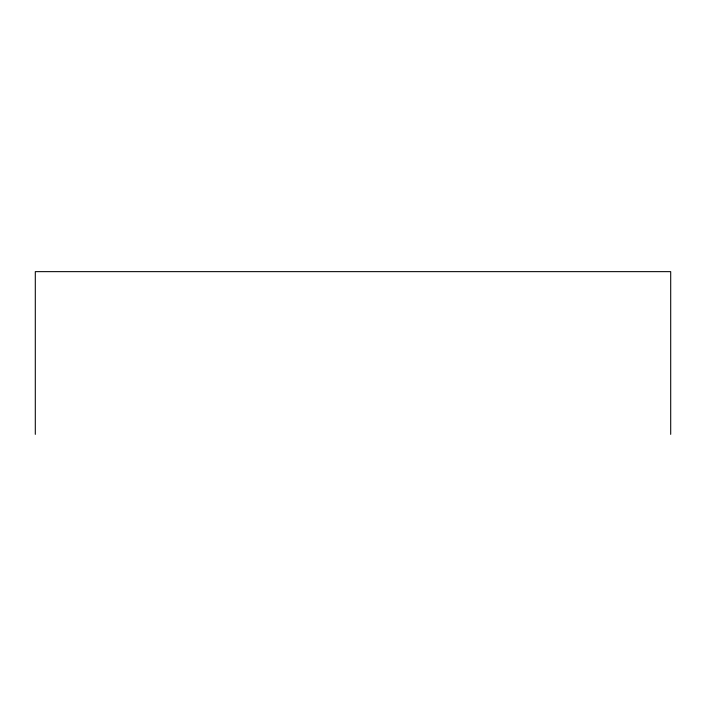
<?xml version="1.0" encoding="UTF-8"?>
<svg xmlns="http://www.w3.org/2000/svg" width="706" height="706" viewBox="0 0 706 706"><rect width="100%" height="100%" fill="white"/><g stroke="black" fill="none" stroke-linecap="round" stroke-linejoin="round"><path stroke-width="1.06" d="M670.7 434.358L670.7 271.642L35.3 271.642L35.3 434.358"/></g></svg>
